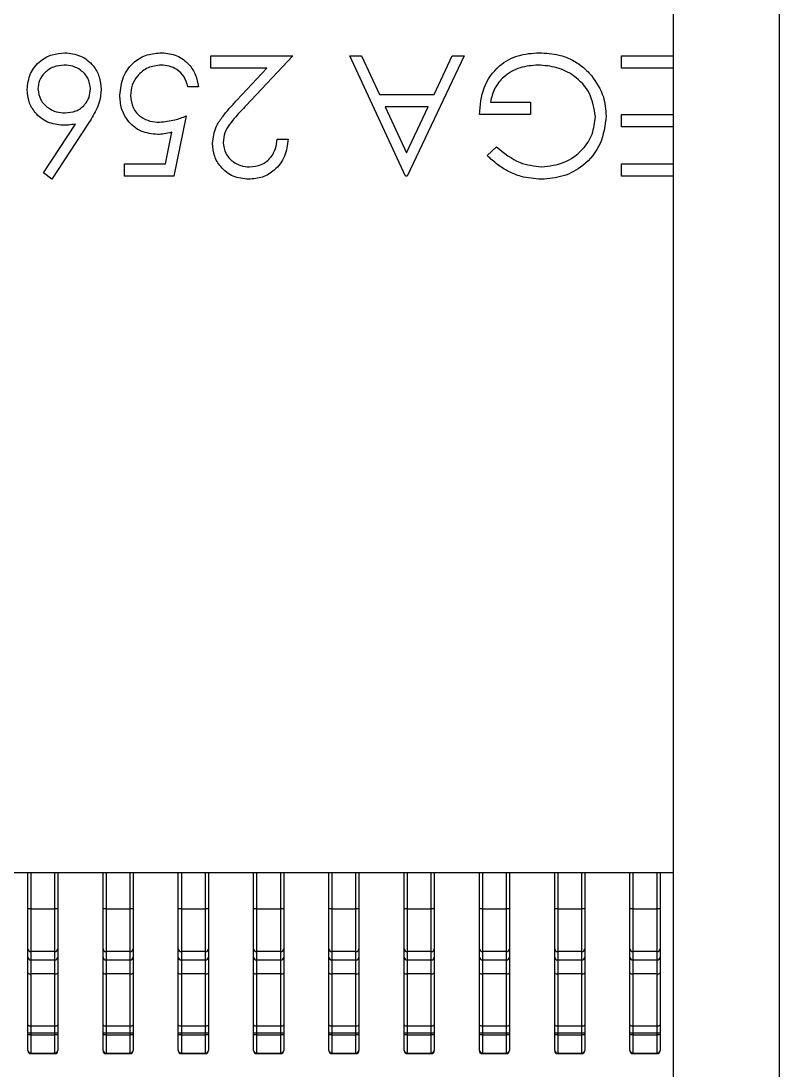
# Model space of a CAD drawing. Header units: millimetres. Extents: x -2889 to 8174, y 2447 to 8478.
# Drawn here: x 2749.148 to 2749.652, y 3452.252 to 3452.949 of the extents above; entities that cross this region are included whole.
import ezdxf

# ---------------------------------------------------------------- set-up
doc = ezdxf.new("R2010")
doc.units = ezdxf.units.MM

msp = doc.modelspace()

# ---------------------------------------------------------------- linework, layer by layer
at = {"color": 7, "linetype": 'Continuous', "lineweight": 25}
for p, q in [((2749.58192, 3448.57661), (2749.58192, 3474.43661)), ((2749.65192, 3474.43661), (2749.65192, 3448.57661)), ((2749.27455, 3452.91783), (2749.27455, 3452.92603)), ((2749.27455, 3452.92603), (2749.32891, 3452.92603)), ((2749.32891, 3452.92603), (2749.29788, 3452.89292)), ((2749.40378, 3452.84603), (2749.36686, 3452.92603)), ((2749.36686, 3452.92603), (2749.37466, 3452.92603)), ((2749.37466, 3452.92603), (2749.38649, 3452.90039)), ((2749.44275, 3452.92603), (2749.40481, 3452.84603)), ((2749.42275, 3452.90039), (2749.43492, 3452.92603)), ((2749.43492, 3452.92603), (2749.44275, 3452.92603)), ((2749.54737, 3452.91783), (2749.54737, 3452.92603)), ((2749.54737, 3452.92603), (2749.58192, 3452.92603)), ((2749.31178, 3452.91783), (2749.27455, 3452.91783)), ((2749.29176, 3452.89646), (2749.31178, 3452.91783)), ((2749.58192, 3452.91783), (2749.54737, 3452.91783)), ((2749.26634, 3452.90552), (2749.25916, 3452.90552)), ((2749.38649, 3452.90039), (2749.42275, 3452.90039)), ((2749.46019, 3452.89526), (2749.48686, 3452.89526)), ((2749.48686, 3452.89526), (2749.48686, 3452.88706)), ((2749.25814, 3452.88603), (2749.24993, 3452.84603)), ((2749.41886, 3452.89218), (2749.39027, 3452.89218)), ((2749.39027, 3452.89218), (2749.40437, 3452.86162)), ((2749.40437, 3452.86162), (2749.41886, 3452.89218)), ((2749.48686, 3452.88706), (2749.45301, 3452.88706)), ((2749.54737, 3452.87885), (2749.54737, 3452.88706)), ((2749.54737, 3452.88706), (2749.58192, 3452.88706)), ((2749.16338, 3452.84832), (2749.18452, 3452.88065)), ((2749.19279, 3452.88049), (2749.16891, 3452.84398)), ((2749.24433, 3452.85424), (2749.24864, 3452.87528)), ((2749.58192, 3452.87885), (2749.54737, 3452.87885)), ((2749.31865, 3452.87065), (2749.32583, 3452.87065)), ((2749.45814, 3452.85968), (2749.46429, 3452.86552)), ((2749.21711, 3452.84603), (2749.21711, 3452.85424)), ((2749.21711, 3452.85424), (2749.24433, 3452.85424)), ((2749.54737, 3452.84603), (2749.54737, 3452.85424)), ((2749.54737, 3452.85424), (2749.58192, 3452.85424)), ((2749.16891, 3452.84398), (2749.16338, 3452.84832)), ((2749.24993, 3452.84603), (2749.21711, 3452.84603)), ((2749.40481, 3452.84603), (2749.40378, 3452.84603)), ((2749.58192, 3452.84603), (2749.54737, 3452.84603)), ((2748.81791, 3452.38312), (2749.58192, 3452.38312)), ((2749.15291, 3452.35894), (2749.15291, 3452.38312)), ((2749.15491, 3452.38312), (2749.15491, 3452.35894)), ((2749.17091, 3452.35894), (2749.17091, 3452.38312)), ((2749.17291, 3452.38312), (2749.17291, 3452.35894)), ((2749.20291, 3452.35894), (2749.20291, 3452.38312)), ((2749.20491, 3452.38312), (2749.20491, 3452.35894)), ((2749.22091, 3452.35894), (2749.22091, 3452.38312)), ((2749.22291, 3452.38312), (2749.22291, 3452.35894)), ((2749.25291, 3452.35894), (2749.25291, 3452.38312)), ((2749.25491, 3452.38312), (2749.25491, 3452.35894)), ((2749.27091, 3452.35894), (2749.27091, 3452.38312)), ((2749.27291, 3452.38312), (2749.27291, 3452.35894)), ((2749.30291, 3452.35894), (2749.30291, 3452.38312)), ((2749.30491, 3452.38312), (2749.30491, 3452.35894)), ((2749.32091, 3452.35894), (2749.32091, 3452.38312)), ((2749.32291, 3452.38312), (2749.32291, 3452.35894)), ((2749.35291, 3452.35894), (2749.35291, 3452.38312)), ((2749.35491, 3452.38312), (2749.35491, 3452.35894)), ((2749.37091, 3452.35894), (2749.37091, 3452.38312)), ((2749.37291, 3452.38312), (2749.37291, 3452.35894)), ((2749.40291, 3452.35894), (2749.40291, 3452.38312)), ((2749.40491, 3452.38312), (2749.40491, 3452.35894)), ((2749.42091, 3452.35894), (2749.42091, 3452.38312)), ((2749.42291, 3452.38312), (2749.42291, 3452.35894)), ((2749.45291, 3452.35894), (2749.45291, 3452.38312)), ((2749.45491, 3452.38312), (2749.45491, 3452.35894)), ((2749.47091, 3452.35894), (2749.47091, 3452.38312)), ((2749.47291, 3452.38312), (2749.47291, 3452.35894)), ((2749.50291, 3452.35894), (2749.50291, 3452.38312)), ((2749.50491, 3452.38312), (2749.50491, 3452.35894)), ((2749.52091, 3452.35894), (2749.52091, 3452.38312)), ((2749.52291, 3452.38312), (2749.52291, 3452.35894)), ((2749.55291, 3452.35894), (2749.55291, 3452.38312)), ((2749.55491, 3452.38312), (2749.55491, 3452.35894)), ((2749.57091, 3452.35894), (2749.57091, 3452.38312)), ((2749.57291, 3452.38312), (2749.57291, 3452.35894)), ((2749.15291, 3452.33249), (2749.15291, 3452.35894)), ((2749.15491, 3452.35894), (2749.15291, 3452.35894)), ((2749.15491, 3452.35894), (2749.15491, 3452.3306)), ((2749.15491, 3452.35894), (2749.17091, 3452.35894)), ((2749.17091, 3452.3306), (2749.17091, 3452.35894)), ((2749.17291, 3452.35894), (2749.17091, 3452.35894)), ((2749.17291, 3452.35894), (2749.17291, 3452.33249)), ((2749.20491, 3452.35894), (2749.20291, 3452.35894)), ((2749.20291, 3452.33249), (2749.20291, 3452.35894)), ((2749.20491, 3452.35894), (2749.22091, 3452.35894)), ((2749.20491, 3452.35894), (2749.20491, 3452.3306)), ((2749.22291, 3452.35894), (2749.22091, 3452.35894)), ((2749.22091, 3452.3306), (2749.22091, 3452.35894)), ((2749.22291, 3452.35894), (2749.22291, 3452.33249)), ((2749.25291, 3452.33249), (2749.25291, 3452.35894)), ((2749.25491, 3452.35894), (2749.25291, 3452.35894)), ((2749.25491, 3452.35894), (2749.27091, 3452.35894)), ((2749.25491, 3452.35894), (2749.25491, 3452.3306)), ((2749.27091, 3452.3306), (2749.27091, 3452.35894)), ((2749.27291, 3452.35894), (2749.27091, 3452.35894)), ((2749.27291, 3452.35894), (2749.27291, 3452.33249)), ((2749.30291, 3452.33249), (2749.30291, 3452.35894)), ((2749.30491, 3452.35894), (2749.30291, 3452.35894)), ((2749.30491, 3452.35894), (2749.30491, 3452.3306)), ((2749.30491, 3452.35894), (2749.32091, 3452.35894)), ((2749.32291, 3452.35894), (2749.32091, 3452.35894)), ((2749.32091, 3452.3306), (2749.32091, 3452.35894)), ((2749.32291, 3452.35894), (2749.32291, 3452.33249)), ((2749.35491, 3452.35894), (2749.35291, 3452.35894)), ((2749.35291, 3452.33249), (2749.35291, 3452.35894)), ((2749.35491, 3452.35894), (2749.37091, 3452.35894)), ((2749.35491, 3452.35894), (2749.35491, 3452.3306)), ((2749.37291, 3452.35894), (2749.37091, 3452.35894)), ((2749.37091, 3452.3306), (2749.37091, 3452.35894)), ((2749.37291, 3452.35894), (2749.37291, 3452.33249)), ((2749.40291, 3452.33249), (2749.40291, 3452.35894)), ((2749.40491, 3452.35894), (2749.40291, 3452.35894)), ((2749.40491, 3452.35894), (2749.40491, 3452.3306)), ((2749.40491, 3452.35894), (2749.42091, 3452.35894)), ((2749.42291, 3452.35894), (2749.42091, 3452.35894)), ((2749.42091, 3452.3306), (2749.42091, 3452.35894)), ((2749.42291, 3452.35894), (2749.42291, 3452.33249)), ((2749.45491, 3452.35894), (2749.45291, 3452.35894)), ((2749.45291, 3452.33249), (2749.45291, 3452.35894)), ((2749.45491, 3452.35894), (2749.45491, 3452.3306)), ((2749.45491, 3452.35894), (2749.47091, 3452.35894)), ((2749.47091, 3452.3306), (2749.47091, 3452.35894)), ((2749.47291, 3452.35894), (2749.47091, 3452.35894)), ((2749.47291, 3452.35894), (2749.47291, 3452.33249)), ((2749.50291, 3452.33249), (2749.50291, 3452.35894)), ((2749.50491, 3452.35894), (2749.50291, 3452.35894)), ((2749.50491, 3452.35894), (2749.50491, 3452.3306)), ((2749.50491, 3452.35894), (2749.52091, 3452.35894)), ((2749.52091, 3452.3306), (2749.52091, 3452.35894)), ((2749.52291, 3452.35894), (2749.52091, 3452.35894)), ((2749.52291, 3452.35894), (2749.52291, 3452.33249)), ((2749.55491, 3452.35894), (2749.55291, 3452.35894)), ((2749.55291, 3452.33249), (2749.55291, 3452.35894)), ((2749.55491, 3452.35894), (2749.55491, 3452.3306)), ((2749.55491, 3452.35894), (2749.57091, 3452.35894)), ((2749.57091, 3452.3306), (2749.57091, 3452.35894)), ((2749.57291, 3452.35894), (2749.57091, 3452.35894)), ((2749.57291, 3452.35894), (2749.57291, 3452.33249)), ((2749.15291, 3452.32699), (2749.15291, 3452.33249)), ((2749.17091, 3452.3306), (2749.15491, 3452.3306)), ((2749.15491, 3452.3306), (2749.15491, 3452.3251)), ((2749.17091, 3452.3251), (2749.17091, 3452.3306)), ((2749.17291, 3452.33249), (2749.17291, 3452.32699)), ((2749.20291, 3452.32699), (2749.20291, 3452.33249)), ((2749.22091, 3452.3306), (2749.20491, 3452.3306)), ((2749.20491, 3452.3306), (2749.20491, 3452.3251)), ((2749.22091, 3452.3251), (2749.22091, 3452.3306)), ((2749.22291, 3452.33249), (2749.22291, 3452.32699)), ((2749.25291, 3452.32699), (2749.25291, 3452.33249)), ((2749.27091, 3452.3306), (2749.25491, 3452.3306)), ((2749.25491, 3452.3306), (2749.25491, 3452.3251)), ((2749.27091, 3452.3251), (2749.27091, 3452.3306)), ((2749.27291, 3452.33249), (2749.27291, 3452.32699)), ((2749.30291, 3452.32699), (2749.30291, 3452.33249)), ((2749.32091, 3452.3306), (2749.30491, 3452.3306)), ((2749.30491, 3452.3306), (2749.30491, 3452.3251)), ((2749.32091, 3452.3251), (2749.32091, 3452.3306)), ((2749.32291, 3452.33249), (2749.32291, 3452.32699)), ((2749.35291, 3452.32699), (2749.35291, 3452.33249)), ((2749.37091, 3452.3306), (2749.35491, 3452.3306)), ((2749.35491, 3452.3306), (2749.35491, 3452.3251)), ((2749.37091, 3452.3251), (2749.37091, 3452.3306)), ((2749.37291, 3452.33249), (2749.37291, 3452.32699)), ((2749.40291, 3452.32699), (2749.40291, 3452.33249)), ((2749.42091, 3452.3306), (2749.40491, 3452.3306)), ((2749.40491, 3452.3306), (2749.40491, 3452.3251)), ((2749.42091, 3452.3251), (2749.42091, 3452.3306)), ((2749.42291, 3452.33249), (2749.42291, 3452.32699)), ((2749.45291, 3452.32699), (2749.45291, 3452.33249)), ((2749.47091, 3452.3306), (2749.45491, 3452.3306)), ((2749.45491, 3452.3306), (2749.45491, 3452.3251)), ((2749.47091, 3452.3251), (2749.47091, 3452.3306)), ((2749.47291, 3452.33249), (2749.47291, 3452.32699)), ((2749.50291, 3452.32699), (2749.50291, 3452.33249)), ((2749.52091, 3452.3306), (2749.50491, 3452.3306)), ((2749.50491, 3452.3306), (2749.50491, 3452.3251)), ((2749.52091, 3452.3251), (2749.52091, 3452.3306)), ((2749.52291, 3452.33249), (2749.52291, 3452.32699)), ((2749.55291, 3452.32699), (2749.55291, 3452.33249)), ((2749.57091, 3452.3306), (2749.55491, 3452.3306)), ((2749.55491, 3452.3306), (2749.55491, 3452.3251)), ((2749.57091, 3452.3251), (2749.57091, 3452.3306)), ((2749.57291, 3452.33249), (2749.57291, 3452.32699)), ((2749.15291, 3452.31644), (2749.15291, 3452.32699)), ((2749.15491, 3452.3251), (2749.17091, 3452.3251)), ((2749.15491, 3452.3251), (2749.15491, 3452.31579)), ((2749.17091, 3452.31579), (2749.17091, 3452.3251)), ((2749.17291, 3452.32699), (2749.17291, 3452.31644)), ((2749.20291, 3452.31644), (2749.20291, 3452.32699)), ((2749.20491, 3452.3251), (2749.22091, 3452.3251)), ((2749.20491, 3452.3251), (2749.20491, 3452.31579)), ((2749.22091, 3452.31579), (2749.22091, 3452.3251)), ((2749.22291, 3452.32699), (2749.22291, 3452.31644)), ((2749.25291, 3452.31644), (2749.25291, 3452.32699)), ((2749.25491, 3452.3251), (2749.27091, 3452.3251)), ((2749.25491, 3452.3251), (2749.25491, 3452.31579)), ((2749.27091, 3452.31579), (2749.27091, 3452.3251)), ((2749.27291, 3452.32699), (2749.27291, 3452.31644)), ((2749.30291, 3452.31644), (2749.30291, 3452.32699)), ((2749.30491, 3452.3251), (2749.32091, 3452.3251)), ((2749.30491, 3452.3251), (2749.30491, 3452.31579)), ((2749.32091, 3452.31579), (2749.32091, 3452.3251)), ((2749.32291, 3452.32699), (2749.32291, 3452.31644)), ((2749.35291, 3452.31644), (2749.35291, 3452.32699)), ((2749.35491, 3452.3251), (2749.37091, 3452.3251)), ((2749.35491, 3452.3251), (2749.35491, 3452.31579)), ((2749.37091, 3452.31579), (2749.37091, 3452.3251)), ((2749.37291, 3452.32699), (2749.37291, 3452.31644)), ((2749.40291, 3452.31644), (2749.40291, 3452.32699)), ((2749.40491, 3452.3251), (2749.42091, 3452.3251)), ((2749.40491, 3452.3251), (2749.40491, 3452.31579)), ((2749.42091, 3452.31579), (2749.42091, 3452.3251)), ((2749.42291, 3452.32699), (2749.42291, 3452.31644)), ((2749.45291, 3452.31644), (2749.45291, 3452.32699)), ((2749.45491, 3452.3251), (2749.47091, 3452.3251)), ((2749.45491, 3452.3251), (2749.45491, 3452.31579)), ((2749.47091, 3452.31579), (2749.47091, 3452.3251)), ((2749.47291, 3452.32699), (2749.47291, 3452.31644)), ((2749.50291, 3452.31644), (2749.50291, 3452.32699)), ((2749.50491, 3452.3251), (2749.52091, 3452.3251)), ((2749.50491, 3452.3251), (2749.50491, 3452.31579)), ((2749.52091, 3452.31579), (2749.52091, 3452.3251)), ((2749.52291, 3452.32699), (2749.52291, 3452.31644)), ((2749.55291, 3452.31644), (2749.55291, 3452.32699)), ((2749.55491, 3452.3251), (2749.57091, 3452.3251)), ((2749.55491, 3452.3251), (2749.55491, 3452.31579)), ((2749.57091, 3452.31579), (2749.57091, 3452.3251)), ((2749.57291, 3452.32699), (2749.57291, 3452.31644)), ((2749.15291, 3452.28193), (2749.15291, 3452.31644)), ((2749.17091, 3452.31579), (2749.15491, 3452.31579)), ((2749.15491, 3452.31579), (2749.15491, 3452.28128)), ((2749.17091, 3452.28128), (2749.17091, 3452.31579)), ((2749.17291, 3452.31644), (2749.17291, 3452.28193)), ((2749.20291, 3452.28193), (2749.20291, 3452.31644)), ((2749.22091, 3452.31579), (2749.20491, 3452.31579)), ((2749.20491, 3452.31579), (2749.20491, 3452.28128)), ((2749.22091, 3452.28128), (2749.22091, 3452.31579)), ((2749.22291, 3452.31644), (2749.22291, 3452.28193)), ((2749.25291, 3452.28193), (2749.25291, 3452.31644)), ((2749.27091, 3452.31579), (2749.25491, 3452.31579)), ((2749.25491, 3452.31579), (2749.25491, 3452.28128)), ((2749.27091, 3452.28128), (2749.27091, 3452.31579)), ((2749.27291, 3452.31644), (2749.27291, 3452.28193)), ((2749.30291, 3452.28193), (2749.30291, 3452.31644)), ((2749.32091, 3452.31579), (2749.30491, 3452.31579)), ((2749.30491, 3452.31579), (2749.30491, 3452.28128)), ((2749.32091, 3452.28128), (2749.32091, 3452.31579)), ((2749.32291, 3452.31644), (2749.32291, 3452.28193)), ((2749.35291, 3452.28193), (2749.35291, 3452.31644)), ((2749.37091, 3452.31579), (2749.35491, 3452.31579)), ((2749.35491, 3452.31579), (2749.35491, 3452.28128)), ((2749.37091, 3452.28128), (2749.37091, 3452.31579)), ((2749.37291, 3452.31644), (2749.37291, 3452.28193)), ((2749.40291, 3452.28193), (2749.40291, 3452.31644)), ((2749.42091, 3452.31579), (2749.40491, 3452.31579)), ((2749.40491, 3452.31579), (2749.40491, 3452.28128)), ((2749.42091, 3452.28128), (2749.42091, 3452.31579)), ((2749.42291, 3452.31644), (2749.42291, 3452.28193)), ((2749.45291, 3452.28193), (2749.45291, 3452.31644)), ((2749.47091, 3452.31579), (2749.45491, 3452.31579)), ((2749.45491, 3452.31579), (2749.45491, 3452.28128)), ((2749.47091, 3452.28128), (2749.47091, 3452.31579)), ((2749.47291, 3452.31644), (2749.47291, 3452.28193)), ((2749.50291, 3452.28193), (2749.50291, 3452.31644)), ((2749.52091, 3452.31579), (2749.50491, 3452.31579)), ((2749.50491, 3452.31579), (2749.50491, 3452.28128)), ((2749.52091, 3452.28128), (2749.52091, 3452.31579)), ((2749.52291, 3452.31644), (2749.52291, 3452.28193)), ((2749.55291, 3452.28193), (2749.55291, 3452.31644)), ((2749.57091, 3452.31579), (2749.55491, 3452.31579)), ((2749.55491, 3452.31579), (2749.55491, 3452.28128)), ((2749.57091, 3452.28128), (2749.57091, 3452.31579)), ((2749.57291, 3452.31644), (2749.57291, 3452.28193)), ((2749.15291, 3452.27642), (2749.15291, 3452.28193)), ((2749.15491, 3452.28128), (2749.17091, 3452.28128)), ((2749.15491, 3452.28128), (2749.15491, 3452.27642)), ((2749.17091, 3452.27642), (2749.17091, 3452.28128)), ((2749.17291, 3452.28193), (2749.17291, 3452.27642)), ((2749.20291, 3452.27642), (2749.20291, 3452.28193)), ((2749.20491, 3452.28128), (2749.22091, 3452.28128)), ((2749.20491, 3452.28128), (2749.20491, 3452.27642)), ((2749.22091, 3452.27642), (2749.22091, 3452.28128)), ((2749.22291, 3452.28193), (2749.22291, 3452.27642)), ((2749.25291, 3452.27642), (2749.25291, 3452.28193)), ((2749.25491, 3452.28128), (2749.27091, 3452.28128)), ((2749.25491, 3452.28128), (2749.25491, 3452.27642)), ((2749.27091, 3452.27642), (2749.27091, 3452.28128)), ((2749.27291, 3452.28193), (2749.27291, 3452.27642)), ((2749.30291, 3452.27642), (2749.30291, 3452.28193)), ((2749.30491, 3452.28128), (2749.32091, 3452.28128)), ((2749.30491, 3452.28128), (2749.30491, 3452.27642)), ((2749.32091, 3452.27642), (2749.32091, 3452.28128)), ((2749.32291, 3452.28193), (2749.32291, 3452.27642)), ((2749.35291, 3452.27642), (2749.35291, 3452.28193)), ((2749.35491, 3452.28128), (2749.37091, 3452.28128)), ((2749.35491, 3452.28128), (2749.35491, 3452.27642)), ((2749.37091, 3452.27642), (2749.37091, 3452.28128)), ((2749.37291, 3452.28193), (2749.37291, 3452.27642)), ((2749.40291, 3452.27642), (2749.40291, 3452.28193)), ((2749.40491, 3452.28128), (2749.42091, 3452.28128)), ((2749.40491, 3452.28128), (2749.40491, 3452.27642)), ((2749.42091, 3452.27642), (2749.42091, 3452.28128)), ((2749.42291, 3452.28193), (2749.42291, 3452.27642)), ((2749.45291, 3452.27642), (2749.45291, 3452.28193)), ((2749.45491, 3452.28128), (2749.47091, 3452.28128)), ((2749.45491, 3452.28128), (2749.45491, 3452.27642)), ((2749.47091, 3452.27642), (2749.47091, 3452.28128)), ((2749.47291, 3452.28193), (2749.47291, 3452.27642)), ((2749.50291, 3452.27642), (2749.50291, 3452.28193)), ((2749.50491, 3452.28128), (2749.52091, 3452.28128)), ((2749.50491, 3452.28128), (2749.50491, 3452.27642)), ((2749.52091, 3452.27642), (2749.52091, 3452.28128)), ((2749.52291, 3452.28193), (2749.52291, 3452.27642)), ((2749.55291, 3452.27642), (2749.55291, 3452.28193)), ((2749.55491, 3452.28128), (2749.57091, 3452.28128)), ((2749.55491, 3452.28128), (2749.55491, 3452.27642)), ((2749.57091, 3452.27642), (2749.57091, 3452.28128)), ((2749.57291, 3452.28193), (2749.57291, 3452.27642)), ((2749.15491, 3452.27642), (2749.15291, 3452.27642)), ((2749.15291, 3452.27521), (2749.15291, 3452.27642)), ((2749.15491, 3452.27521), (2749.15291, 3452.27521)), ((2749.15291, 3452.26476), (2749.15291, 3452.27521)), ((2749.17091, 3452.27642), (2749.15491, 3452.27642)), ((2749.15491, 3452.27642), (2749.15491, 3452.27521)), ((2749.15491, 3452.27521), (2749.17091, 3452.27521)), ((2749.15491, 3452.27521), (2749.15491, 3452.26315)), ((2749.17291, 3452.27642), (2749.17091, 3452.27642)), ((2749.17091, 3452.27521), (2749.17091, 3452.27642)), ((2749.17291, 3452.27521), (2749.17091, 3452.27521)), ((2749.17091, 3452.26315), (2749.17091, 3452.27521)), ((2749.17291, 3452.27642), (2749.17291, 3452.27521)), ((2749.17291, 3452.27521), (2749.17291, 3452.26476)), ((2749.20491, 3452.27642), (2749.20291, 3452.27642)), ((2749.20291, 3452.27521), (2749.20291, 3452.27642)), ((2749.20491, 3452.27521), (2749.20291, 3452.27521)), ((2749.20291, 3452.26476), (2749.20291, 3452.27521)), ((2749.22091, 3452.27642), (2749.20491, 3452.27642)), ((2749.20491, 3452.27642), (2749.20491, 3452.27521)), ((2749.20491, 3452.27521), (2749.20491, 3452.26315)), ((2749.20491, 3452.27521), (2749.22091, 3452.27521)), ((2749.22291, 3452.27642), (2749.22091, 3452.27642)), ((2749.22091, 3452.27521), (2749.22091, 3452.27642)), ((2749.22091, 3452.26315), (2749.22091, 3452.27521)), ((2749.22291, 3452.27521), (2749.22091, 3452.27521)), ((2749.22291, 3452.27642), (2749.22291, 3452.27521)), ((2749.22291, 3452.27521), (2749.22291, 3452.26476)), ((2749.25491, 3452.27642), (2749.25291, 3452.27642)), ((2749.25291, 3452.27521), (2749.25291, 3452.27642)), ((2749.25491, 3452.27521), (2749.25291, 3452.27521)), ((2749.25291, 3452.26476), (2749.25291, 3452.27521)), ((2749.27091, 3452.27642), (2749.25491, 3452.27642)), ((2749.25491, 3452.27642), (2749.25491, 3452.27521)), ((2749.25491, 3452.27521), (2749.27091, 3452.27521)), ((2749.25491, 3452.27521), (2749.25491, 3452.26315)), ((2749.27291, 3452.27642), (2749.27091, 3452.27642)), ((2749.27091, 3452.27521), (2749.27091, 3452.27642)), ((2749.27091, 3452.26315), (2749.27091, 3452.27521)), ((2749.27291, 3452.27521), (2749.27091, 3452.27521)), ((2749.27291, 3452.27642), (2749.27291, 3452.27521)), ((2749.27291, 3452.27521), (2749.27291, 3452.26476)), ((2749.30491, 3452.27642), (2749.30291, 3452.27642)), ((2749.30291, 3452.27521), (2749.30291, 3452.27642)), ((2749.30491, 3452.27521), (2749.30291, 3452.27521)), ((2749.30291, 3452.26476), (2749.30291, 3452.27521)), ((2749.32091, 3452.27642), (2749.30491, 3452.27642)), ((2749.30491, 3452.27642), (2749.30491, 3452.27521)), ((2749.30491, 3452.27521), (2749.30491, 3452.26315)), ((2749.30491, 3452.27521), (2749.32091, 3452.27521)), ((2749.32291, 3452.27642), (2749.32091, 3452.27642)), ((2749.32091, 3452.27521), (2749.32091, 3452.27642)), ((2749.32091, 3452.26315), (2749.32091, 3452.27521)), ((2749.32291, 3452.27521), (2749.32091, 3452.27521)), ((2749.32291, 3452.27642), (2749.32291, 3452.27521)), ((2749.32291, 3452.27521), (2749.32291, 3452.26476)), ((2749.35491, 3452.27642), (2749.35291, 3452.27642)), ((2749.35291, 3452.27521), (2749.35291, 3452.27642)), ((2749.35491, 3452.27521), (2749.35291, 3452.27521)), ((2749.35291, 3452.26476), (2749.35291, 3452.27521)), ((2749.37091, 3452.27642), (2749.35491, 3452.27642)), ((2749.35491, 3452.27642), (2749.35491, 3452.27521)), ((2749.35491, 3452.27521), (2749.35491, 3452.26315)), ((2749.35491, 3452.27521), (2749.37091, 3452.27521)), ((2749.37291, 3452.27642), (2749.37091, 3452.27642)), ((2749.37091, 3452.27521), (2749.37091, 3452.27642)), ((2749.37091, 3452.26315), (2749.37091, 3452.27521)), ((2749.37291, 3452.27521), (2749.37091, 3452.27521)), ((2749.37291, 3452.27642), (2749.37291, 3452.27521)), ((2749.37291, 3452.27521), (2749.37291, 3452.26476)), ((2749.40491, 3452.27642), (2749.40291, 3452.27642)), ((2749.40291, 3452.27521), (2749.40291, 3452.27642)), ((2749.40491, 3452.27521), (2749.40291, 3452.27521)), ((2749.40291, 3452.26476), (2749.40291, 3452.27521)), ((2749.42091, 3452.27642), (2749.40491, 3452.27642)), ((2749.40491, 3452.27642), (2749.40491, 3452.27521)), ((2749.40491, 3452.27521), (2749.42091, 3452.27521)), ((2749.40491, 3452.27521), (2749.40491, 3452.26315)), ((2749.42291, 3452.27642), (2749.42091, 3452.27642)), ((2749.42091, 3452.27521), (2749.42091, 3452.27642)), ((2749.42091, 3452.26315), (2749.42091, 3452.27521)), ((2749.42291, 3452.27521), (2749.42091, 3452.27521)), ((2749.42291, 3452.27642), (2749.42291, 3452.27521)), ((2749.42291, 3452.27521), (2749.42291, 3452.26476)), ((2749.45491, 3452.27642), (2749.45291, 3452.27642)), ((2749.45291, 3452.27521), (2749.45291, 3452.27642)), ((2749.45491, 3452.27521), (2749.45291, 3452.27521)), ((2749.45291, 3452.26476), (2749.45291, 3452.27521)), ((2749.47091, 3452.27642), (2749.45491, 3452.27642)), ((2749.45491, 3452.27642), (2749.45491, 3452.27521)), ((2749.45491, 3452.27521), (2749.45491, 3452.26315)), ((2749.45491, 3452.27521), (2749.47091, 3452.27521)), ((2749.47291, 3452.27642), (2749.47091, 3452.27642)), ((2749.47091, 3452.27521), (2749.47091, 3452.27642)), ((2749.47091, 3452.26315), (2749.47091, 3452.27521)), ((2749.47291, 3452.27521), (2749.47091, 3452.27521)), ((2749.47291, 3452.27642), (2749.47291, 3452.27521)), ((2749.47291, 3452.27521), (2749.47291, 3452.26476)), ((2749.50491, 3452.27642), (2749.50291, 3452.27642)), ((2749.50291, 3452.27521), (2749.50291, 3452.27642)), ((2749.50491, 3452.27521), (2749.50291, 3452.27521)), ((2749.50291, 3452.26476), (2749.50291, 3452.27521)), ((2749.52091, 3452.27642), (2749.50491, 3452.27642)), ((2749.50491, 3452.27642), (2749.50491, 3452.27521)), ((2749.50491, 3452.27521), (2749.50491, 3452.26315)), ((2749.50491, 3452.27521), (2749.52091, 3452.27521)), ((2749.52291, 3452.27642), (2749.52091, 3452.27642)), ((2749.52091, 3452.27521), (2749.52091, 3452.27642)), ((2749.52091, 3452.26315), (2749.52091, 3452.27521)), ((2749.52291, 3452.27521), (2749.52091, 3452.27521)), ((2749.52291, 3452.27642), (2749.52291, 3452.27521)), ((2749.52291, 3452.27521), (2749.52291, 3452.26476)), ((2749.55491, 3452.27642), (2749.55291, 3452.27642)), ((2749.55291, 3452.27521), (2749.55291, 3452.27642)), ((2749.55491, 3452.27521), (2749.55291, 3452.27521)), ((2749.55291, 3452.26476), (2749.55291, 3452.27521)), ((2749.57091, 3452.27642), (2749.55491, 3452.27642)), ((2749.55491, 3452.27642), (2749.55491, 3452.27521)), ((2749.55491, 3452.27521), (2749.57091, 3452.27521)), ((2749.55491, 3452.27521), (2749.55491, 3452.26315)), ((2749.57291, 3452.27642), (2749.57091, 3452.27642)), ((2749.57091, 3452.27521), (2749.57091, 3452.27642)), ((2749.57291, 3452.27521), (2749.57091, 3452.27521)), ((2749.57091, 3452.26315), (2749.57091, 3452.27521)), ((2749.57291, 3452.27642), (2749.57291, 3452.27521)), ((2749.57291, 3452.27521), (2749.57291, 3452.26476)), ((2749.15491, 3452.26315), (2749.17091, 3452.26315)), ((2749.15491, 3452.26276), (2749.17091, 3452.26276)), ((2749.20491, 3452.26315), (2749.22091, 3452.26315)), ((2749.20491, 3452.26276), (2749.22091, 3452.26276)), ((2749.25491, 3452.26315), (2749.27091, 3452.26315)), ((2749.25491, 3452.26276), (2749.27091, 3452.26276)), ((2749.30491, 3452.26315), (2749.32091, 3452.26315)), ((2749.30491, 3452.26276), (2749.32091, 3452.26276)), ((2749.35491, 3452.26315), (2749.37091, 3452.26315)), ((2749.35491, 3452.26276), (2749.37091, 3452.26276)), ((2749.40491, 3452.26315), (2749.42091, 3452.26315)), ((2749.40491, 3452.26276), (2749.42091, 3452.26276)), ((2749.45491, 3452.26315), (2749.47091, 3452.26315)), ((2749.45491, 3452.26276), (2749.47091, 3452.26276)), ((2749.50491, 3452.26315), (2749.52091, 3452.26315)), ((2749.50491, 3452.26276), (2749.52091, 3452.26276)), ((2749.55491, 3452.26315), (2749.57091, 3452.26315)), ((2749.55491, 3452.26276), (2749.57091, 3452.26276))]:
    msp.add_line(p, q, dxfattribs=at)
at = {"color": 8, "linetype": 'Continuous', "lineweight": 25}
for p, q in [((2749.15491, 3452.26276), (2749.15491, 3452.26315)), ((2749.17091, 3452.26276), (2749.17091, 3452.26315)), ((2749.20491, 3452.26276), (2749.20491, 3452.26315)), ((2749.22091, 3452.26276), (2749.22091, 3452.26315)), ((2749.25491, 3452.26276), (2749.25491, 3452.26315)), ((2749.27091, 3452.26276), (2749.27091, 3452.26315)), ((2749.30491, 3452.26276), (2749.30491, 3452.26315)), ((2749.32091, 3452.26276), (2749.32091, 3452.26315)), ((2749.35491, 3452.26276), (2749.35491, 3452.26315)), ((2749.37091, 3452.26276), (2749.37091, 3452.26315)), ((2749.40491, 3452.26276), (2749.40491, 3452.26315)), ((2749.42091, 3452.26276), (2749.42091, 3452.26315)), ((2749.45491, 3452.26276), (2749.45491, 3452.26315)), ((2749.47091, 3452.26276), (2749.47091, 3452.26315)), ((2749.50491, 3452.26276), (2749.50491, 3452.26315)), ((2749.52091, 3452.26276), (2749.52091, 3452.26315)), ((2749.55491, 3452.26276), (2749.55491, 3452.26315)), ((2749.57091, 3452.26276), (2749.57091, 3452.26315))]:
    msp.add_line(p, q, dxfattribs=at)
at = {"color": 7, "linetype": 'Continuous', "lineweight": 25}
for centre, radius, start, end in [((2749.15486, 3452.33254), 0.00195, 181.66958, 271.57752), ((2749.17097, 3452.33254), 0.00195, 268.42248, 358.33042), ((2749.20486, 3452.33254), 0.00195, 181.66958, 271.57752), ((2749.22097, 3452.33254), 0.00195, 268.42248, 358.33042), ((2749.25486, 3452.33254), 0.00195, 181.66958, 271.57752), ((2749.27097, 3452.33254), 0.00195, 268.42248, 358.33042), ((2749.30486, 3452.33254), 0.00195, 181.66958, 271.57752), ((2749.32097, 3452.33254), 0.00195, 268.42248, 358.33042), ((2749.35486, 3452.33254), 0.00195, 181.66958, 271.57752), ((2749.37097, 3452.33254), 0.00195, 268.42248, 358.33042), ((2749.40486, 3452.33254), 0.00195, 181.66958, 271.57752), ((2749.42097, 3452.33254), 0.00195, 268.42248, 358.33042), ((2749.45486, 3452.33254), 0.00195, 181.66958, 271.57752), ((2749.47097, 3452.33254), 0.00195, 268.42248, 358.33042), ((2749.50486, 3452.33254), 0.00195, 181.66958, 271.57752), ((2749.52097, 3452.33254), 0.00195, 268.42248, 358.33042), ((2749.55486, 3452.33254), 0.00195, 181.66958, 271.57752), ((2749.57097, 3452.33254), 0.00195, 268.42248, 358.33042), ((2749.15486, 3452.32704), 0.00195, 181.66958, 271.57752), ((2749.17097, 3452.32704), 0.00195, 268.42248, 358.33042), ((2749.20486, 3452.32704), 0.00195, 181.66958, 271.57752), ((2749.22097, 3452.32704), 0.00195, 268.42248, 358.33042), ((2749.25486, 3452.32704), 0.00195, 181.66958, 271.57752), ((2749.27097, 3452.32704), 0.00195, 268.42248, 358.33042), ((2749.30486, 3452.32704), 0.00195, 181.66958, 271.57752), ((2749.32097, 3452.32704), 0.00195, 268.42248, 358.33042), ((2749.35486, 3452.32704), 0.00195, 181.66958, 271.57752), ((2749.37097, 3452.32704), 0.00195, 268.42248, 358.33042), ((2749.40486, 3452.32704), 0.00195, 181.66958, 271.57752), ((2749.42097, 3452.32704), 0.00195, 268.42248, 358.33042), ((2749.45486, 3452.32704), 0.00195, 181.66958, 271.57752), ((2749.47097, 3452.32704), 0.00195, 268.42248, 358.33042), ((2749.50486, 3452.32704), 0.00195, 181.66958, 271.57752), ((2749.52097, 3452.32704), 0.00195, 268.42248, 358.33042), ((2749.55486, 3452.32704), 0.00195, 181.66958, 271.57752), ((2749.57097, 3452.32704), 0.00195, 268.42248, 358.33042), ((2749.15446, 3452.31782), 0.00208, 221.6269, 282.43961), ((2749.17136, 3452.31782), 0.00208, 257.56039, 318.3731), ((2749.20446, 3452.31782), 0.00208, 221.6269, 282.43961), ((2749.22136, 3452.31782), 0.00208, 257.56039, 318.3731), ((2749.25446, 3452.31782), 0.00208, 221.6269, 282.43961), ((2749.27136, 3452.31782), 0.00208, 257.56039, 318.3731), ((2749.30446, 3452.31782), 0.00208, 221.6269, 282.43961), ((2749.32136, 3452.31782), 0.00208, 257.56039, 318.3731), ((2749.35446, 3452.31782), 0.00208, 221.6269, 282.43961), ((2749.37136, 3452.31782), 0.00208, 257.56039, 318.3731), ((2749.40446, 3452.31782), 0.00208, 221.6269, 282.43961), ((2749.42136, 3452.31782), 0.00208, 257.56039, 318.3731), ((2749.45446, 3452.31782), 0.00208, 221.6269, 282.43961), ((2749.47136, 3452.31782), 0.00208, 257.56039, 318.3731), ((2749.50446, 3452.31782), 0.00208, 221.6269, 282.43961), ((2749.52136, 3452.31782), 0.00208, 257.56039, 318.3731), ((2749.55446, 3452.31782), 0.00208, 221.6269, 282.43961), ((2749.57136, 3452.31782), 0.00208, 257.56039, 318.3731), ((2749.15446, 3452.28331), 0.00208, 221.6269, 282.43961), ((2749.17136, 3452.28331), 0.00208, 257.56039, 318.3731), ((2749.20446, 3452.28331), 0.00208, 221.6269, 282.43961), ((2749.22136, 3452.28331), 0.00208, 257.56039, 318.3731), ((2749.25446, 3452.28331), 0.00208, 221.6269, 282.43961), ((2749.27136, 3452.28331), 0.00208, 257.56039, 318.3731), ((2749.30446, 3452.28331), 0.00208, 221.6269, 282.43961), ((2749.32136, 3452.28331), 0.00208, 257.56039, 318.3731), ((2749.35446, 3452.28331), 0.00208, 221.6269, 282.43961), ((2749.37136, 3452.28331), 0.00208, 257.56039, 318.3731), ((2749.40446, 3452.28331), 0.00208, 221.6269, 282.43961), ((2749.42136, 3452.28331), 0.00208, 257.56039, 318.3731), ((2749.45446, 3452.28331), 0.00208, 221.6269, 282.43961), ((2749.47136, 3452.28331), 0.00208, 257.56039, 318.3731), ((2749.50446, 3452.28331), 0.00208, 221.6269, 282.43961), ((2749.52136, 3452.28331), 0.00208, 257.56039, 318.3731), ((2749.55446, 3452.28331), 0.00208, 221.6269, 282.43961), ((2749.57136, 3452.28331), 0.00208, 257.56039, 318.3731), ((2749.15491, 3452.26476), 0.002, 180, 270), ((2749.15473, 3452.26498), 0.00184, 186.90273, 275.54085), ((2749.17091, 3452.26476), 0.002, 270, 0), ((2749.17109, 3452.26498), 0.00184, 264.45915, 353.09727), ((2749.20491, 3452.26476), 0.002, 180, 270), ((2749.20473, 3452.26498), 0.00184, 186.90273, 275.54085), ((2749.22091, 3452.26476), 0.002, 270, 0), ((2749.22109, 3452.26498), 0.00184, 264.45915, 353.09727), ((2749.25491, 3452.26476), 0.002, 180, 270), ((2749.25473, 3452.26498), 0.00184, 186.90273, 275.54085), ((2749.27091, 3452.26476), 0.002, 270, 0), ((2749.27109, 3452.26498), 0.00184, 264.45915, 353.09727), ((2749.30491, 3452.26476), 0.002, 180, 270), ((2749.30473, 3452.26498), 0.00184, 186.90273, 275.54085), ((2749.32091, 3452.26476), 0.002, 270, 0), ((2749.32109, 3452.26498), 0.00184, 264.45915, 353.09727), ((2749.35491, 3452.26476), 0.002, 180, 270), ((2749.35473, 3452.26498), 0.00184, 186.90273, 275.54085), ((2749.37091, 3452.26476), 0.002, 270, 0), ((2749.37109, 3452.26498), 0.00184, 264.45915, 353.09727), ((2749.40491, 3452.26476), 0.002, 180, 270), ((2749.40473, 3452.26498), 0.00184, 186.90273, 275.54085), ((2749.42091, 3452.26476), 0.002, 270, 0), ((2749.42109, 3452.26498), 0.00184, 264.45915, 353.09727), ((2749.45491, 3452.26476), 0.002, 180, 270), ((2749.45473, 3452.26498), 0.00184, 186.90273, 275.54085), ((2749.47091, 3452.26476), 0.002, 270, 0), ((2749.47109, 3452.26498), 0.00184, 264.45915, 353.09727), ((2749.50491, 3452.26476), 0.002, 180, 270), ((2749.50473, 3452.26498), 0.00184, 186.90273, 275.54085), ((2749.52091, 3452.26476), 0.002, 270, 0), ((2749.52109, 3452.26498), 0.00184, 264.45915, 353.09727), ((2749.55491, 3452.26476), 0.002, 180, 270), ((2749.55473, 3452.26498), 0.00184, 186.90273, 275.54085), ((2749.57091, 3452.26476), 0.002, 270, 0), ((2749.57109, 3452.26498), 0.00184, 264.45915, 353.09727)]:
    msp.add_arc(centre, radius, start, end, dxfattribs=at)
for points, knots in [([(2749.1525, 3452.90358), (2749.15291, 3452.90724), (2749.15374, 3452.91456), (2749.16057, 3452.92267), (2749.1689, 3452.92727), (2749.17463, 3452.92781), (2749.1775, 3452.92808)], [0, 0, 0, 0, 0.2796308, 0.5589603, 0.7794783, 1, 1, 1, 1]), ([(2749.1775, 3452.92808), (2749.18108, 3452.92765), (2749.18823, 3452.92679), (2749.19631, 3452.9203), (2749.20089, 3452.91215), (2749.20145, 3452.90653), (2749.20173, 3452.90372)], [0, 0, 0, 0, 0.27967, 0.559085, 0.779558, 1, 1, 1, 1]), ([(2749.21404, 3452.89989), (2749.21451, 3452.90404), (2749.21544, 3452.91234), (2749.22263, 3452.92199), (2749.23213, 3452.92734), (2749.23867, 3452.92783), (2749.24194, 3452.92808)], [0, 0, 0, 0, 0.2798641, 0.559271, 0.7794235, 1, 1, 1, 1]), ([(2749.24194, 3452.92808), (2749.24537, 3452.92773), (2749.25222, 3452.92703), (2749.25998, 3452.92091), (2749.26477, 3452.91344), (2749.26582, 3452.90816), (2749.26634, 3452.90552)], [0, 0, 0, 0, 0.2796245, 0.5590192, 0.7793803, 1, 1, 1, 1]), ([(2749.45301, 3452.88706), (2749.4535, 3452.8931), (2749.45449, 3452.90515), (2749.46461, 3452.91941), (2749.47844, 3452.92711), (2749.4879, 3452.92776), (2749.49264, 3452.92808)], [0, 0, 0, 0, 0.280351, 0.559367, 0.779371, 1, 1, 1, 1]), ([(2749.49264, 3452.92808), (2749.49709, 3452.92782), (2749.50441, 3452.9274), (2749.51401, 3452.92379), (2749.5214, 3452.91924), (2749.52534, 3452.91505), (2749.52731, 3452.91295)], [0, 0, 0, 0, 0.3397887, 0.5598717, 0.7799075, 1, 1, 1, 1]), ([(2749.17711, 3452.91988), (2749.17466, 3452.91963), (2749.16974, 3452.91914), (2749.16404, 3452.91504), (2749.16028, 3452.90981), (2749.15988, 3452.90594), (2749.15968, 3452.90401)], [0, 0, 0, 0, 0.280018, 0.559853, 0.779987, 1, 1, 1, 1]), ([(2749.19455, 3452.90401), (2749.19421, 3452.90647), (2749.19352, 3452.91139), (2749.18853, 3452.91647), (2749.1829, 3452.91944), (2749.17904, 3452.91973), (2749.17711, 3452.91988)], [0, 0, 0, 0, 0.279059, 0.55882, 0.779303, 1, 1, 1, 1]), ([(2749.24152, 3452.91988), (2749.23852, 3452.91953), (2749.23253, 3452.91882), (2749.22585, 3452.91335), (2749.22178, 3452.90666), (2749.2214, 3452.90195), (2749.22122, 3452.89959)], [0, 0, 0, 0, 0.279617, 0.559357, 0.779559, 1, 1, 1, 1]), ([(2749.25916, 3452.90552), (2749.25855, 3452.90778), (2749.25731, 3452.91229), (2749.25242, 3452.91686), (2749.24698, 3452.91941), (2749.24334, 3452.91972), (2749.24152, 3452.91988)], [0, 0, 0, 0, 0.28005, 0.559166, 0.779583, 1, 1, 1, 1]), ([(2749.49202, 3452.91988), (2749.48789, 3452.91956), (2749.47964, 3452.91893), (2749.46951, 3452.91298), (2749.46248, 3452.90476), (2749.46096, 3452.89843), (2749.46019, 3452.89526)], [0, 0, 0, 0, 0.280254, 0.559912, 0.779941, 1, 1, 1, 1]), ([(2749.52993, 3452.88568), (2749.52912, 3452.89097), (2749.52748, 3452.90155), (2749.51686, 3452.91273), (2749.50453, 3452.91889), (2749.49619, 3452.91955), (2749.49202, 3452.91988)], [0, 0, 0, 0, 0.279061, 0.558584, 0.779236, 1, 1, 1, 1]), ([(2749.52731, 3452.91295), (2749.53046, 3452.90838), (2749.53611, 3452.9002), (2749.53681, 3452.89034), (2749.53711, 3452.886)], [0, 0, 0, 0, 0.559317, 1, 1, 1, 1]), ([(2749.17623, 3452.87988), (2749.17273, 3452.88028), (2749.16572, 3452.88108), (2749.15792, 3452.88749), (2749.15319, 3452.89532), (2749.15273, 3452.90082), (2749.1525, 3452.90358)], [0, 0, 0, 0, 0.279638, 0.559326, 0.779527, 1, 1, 1, 1]), ([(2749.15968, 3452.90401), (2749.16005, 3452.9015), (2749.16079, 3452.89648), (2749.16604, 3452.89142), (2749.17182, 3452.8885), (2749.17577, 3452.88822), (2749.17774, 3452.88808)], [0, 0, 0, 0, 0.278754, 0.558605, 0.779147, 1, 1, 1, 1]), ([(2749.17774, 3452.88808), (2749.18018, 3452.88829), (2749.18504, 3452.88871), (2749.19063, 3452.89292), (2749.19403, 3452.89829), (2749.19437, 3452.9021), (2749.19455, 3452.90401)], [0, 0, 0, 0, 0.280127, 0.559515, 0.779719, 1, 1, 1, 1]), ([(2749.20173, 3452.90372), (2749.20145, 3452.90086), (2749.20098, 3452.89615), (2749.19844, 3452.89005), (2749.1958, 3452.88516), (2749.19379, 3452.88204), (2749.19279, 3452.88049)], [0, 0, 0, 0, 0.339374, 0.559486, 0.779731, 1, 1, 1, 1]), ([(2749.23921, 3452.87372), (2749.23539, 3452.87413), (2749.22774, 3452.87494), (2749.21933, 3452.88214), (2749.21465, 3452.8909), (2749.21424, 3452.89689), (2749.21404, 3452.89989)], [0, 0, 0, 0, 0.279688, 0.559025, 0.779292, 1, 1, 1, 1]), ([(2749.22122, 3452.89959), (2749.22151, 3452.89682), (2749.2221, 3452.89129), (2749.22749, 3452.88528), (2749.23401, 3452.8823), (2749.23834, 3452.88205), (2749.24051, 3452.88193)], [0, 0, 0, 0, 0.279539, 0.558617, 0.779047, 1, 1, 1, 1]), ([(2749.27558, 3452.86776), (2749.27606, 3452.87161), (2749.27686, 3452.87797), (2749.28199, 3452.88527), (2749.28668, 3452.89101), (2749.29007, 3452.89465), (2749.29176, 3452.89646)], [0, 0, 0, 0, 0.33837, 0.558748, 0.779361, 1, 1, 1, 1]), ([(2749.29788, 3452.89292), (2749.29558, 3452.89049), (2749.29178, 3452.88647), (2749.28688, 3452.88059), (2749.2834, 3452.87493), (2749.28297, 3452.87058), (2749.28275, 3452.8684)], [0, 0, 0, 0, 0.340542, 0.56085, 0.780599, 1, 1, 1, 1]), ([(2749.24051, 3452.88193), (2749.2439, 3452.88228), (2749.24996, 3452.88291), (2749.25564, 3452.88508), (2749.25814, 3452.88603)], [0, 0, 0, 0, 0.559416, 1, 1, 1, 1]), ([(2749.53711, 3452.886), (2749.53632, 3452.87973), (2749.53475, 3452.86719), (2749.52324, 3452.85313), (2749.50889, 3452.84517), (2749.49902, 3452.84438), (2749.49408, 3452.84398)], [0, 0, 0, 0, 0.27959, 0.559072, 0.779411, 1, 1, 1, 1]), ([(2749.18452, 3452.88065), (2749.18298, 3452.88041), (2749.18023, 3452.87997), (2749.17745, 3452.87991), (2749.17623, 3452.87988)], [0, 0, 0, 0, 0.55991, 1, 1, 1, 1]), ([(2749.49433, 3452.85218), (2749.49939, 3452.8528), (2749.5095, 3452.85403), (2749.52132, 3452.86257), (2749.52859, 3452.87373), (2749.52948, 3452.8817), (2749.52993, 3452.88568)], [0, 0, 0, 0, 0.279847, 0.559555, 0.779847, 1, 1, 1, 1]), ([(2749.24864, 3452.87528), (2749.24691, 3452.8748), (2749.24382, 3452.87395), (2749.24062, 3452.87379), (2749.23921, 3452.87372)], [0, 0, 0, 0, 0.5600642, 1, 1, 1, 1]), ([(2749.29974, 3452.84398), (2749.29617, 3452.84431), (2749.28905, 3452.84498), (2749.28113, 3452.85149), (2749.27633, 3452.8594), (2749.27583, 3452.86497), (2749.27558, 3452.86776)], [0, 0, 0, 0, 0.2798903, 0.5592237, 0.7795824, 1, 1, 1, 1]), ([(2749.28275, 3452.8684), (2749.28309, 3452.86593), (2749.28376, 3452.86098), (2749.28865, 3452.85574), (2749.29427, 3452.85263), (2749.29816, 3452.85233), (2749.30011, 3452.85218)], [0, 0, 0, 0, 0.279126, 0.558978, 0.77935, 1, 1, 1, 1]), ([(2749.32583, 3452.87065), (2749.32537, 3452.86676), (2749.32443, 3452.85899), (2749.31761, 3452.8501), (2749.30892, 3452.84476), (2749.3028, 3452.84424), (2749.29974, 3452.84398)], [0, 0, 0, 0, 0.280029, 0.559515, 0.779668, 1, 1, 1, 1]), ([(2749.30011, 3452.85218), (2749.30284, 3452.85246), (2749.3083, 3452.85302), (2749.31448, 3452.85801), (2749.3178, 3452.86427), (2749.31837, 3452.86852), (2749.31865, 3452.87065)], [0, 0, 0, 0, 0.279699, 0.558847, 0.779176, 1, 1, 1, 1]), ([(2749.46429, 3452.86552), (2749.46924, 3452.86145), (2749.47807, 3452.85418), (2749.48936, 3452.8528), (2749.49433, 3452.85218)], [0, 0, 0, 0, 0.5598397, 1, 1, 1, 1]), ([(2749.49408, 3452.84398), (2749.48951, 3452.84432), (2749.48196, 3452.84487), (2749.47219, 3452.8489), (2749.46466, 3452.85365), (2749.46031, 3452.85767), (2749.45814, 3452.85968)], [0, 0, 0, 0, 0.339527, 0.559586, 0.779731, 1, 1, 1, 1])]:
    msp.add_open_spline(points, degree=3, knots=knots, dxfattribs=at)

doc.saveas('drawing.dxf')
